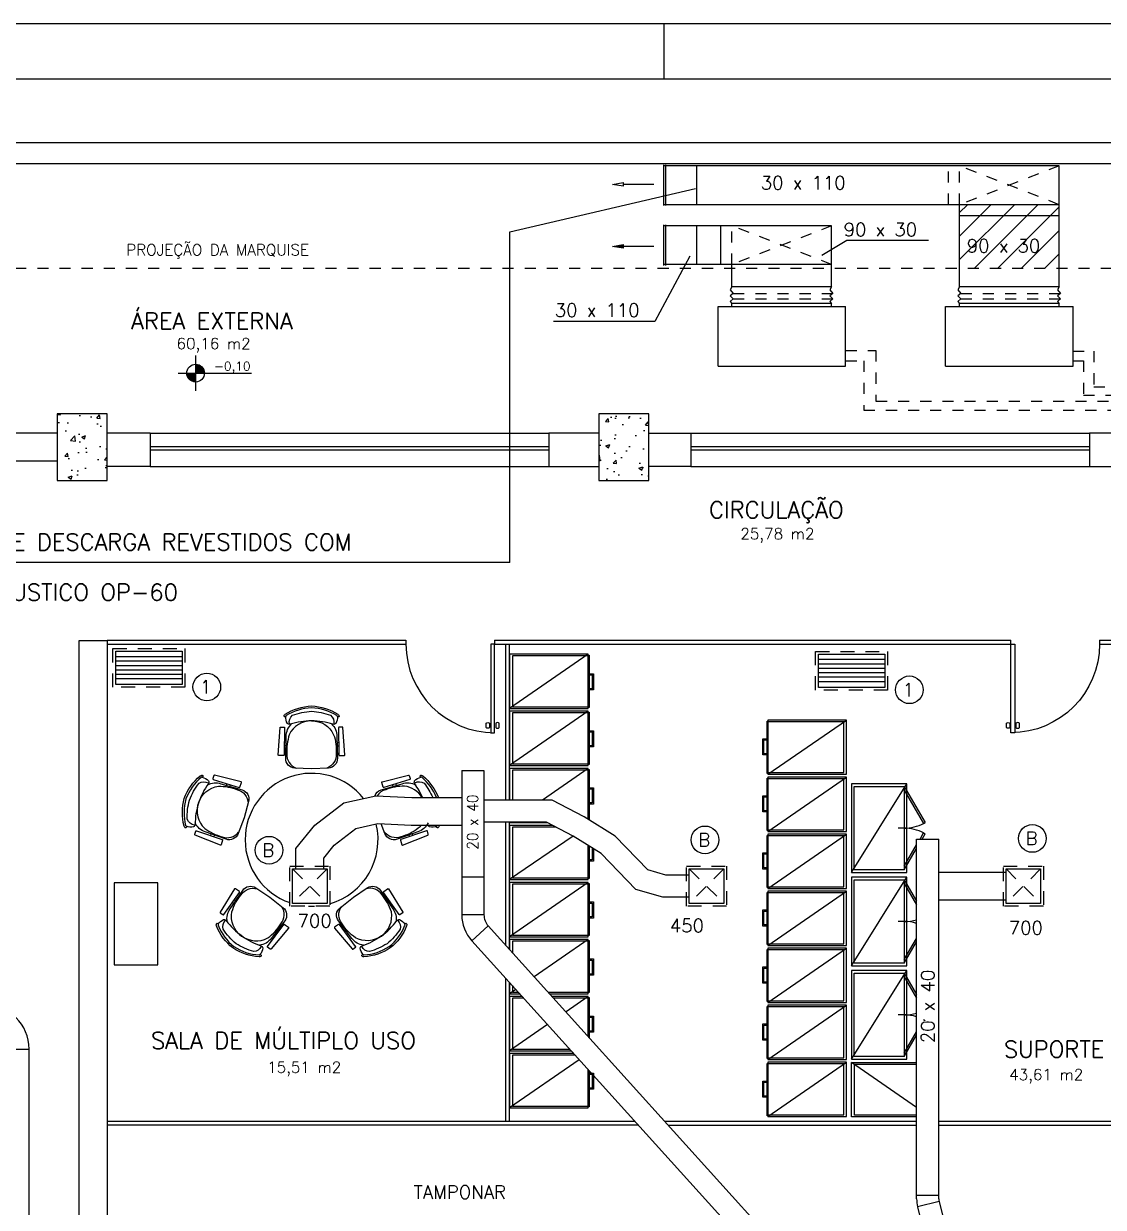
# Model space of a CAD drawing. Extents: x 372.3 to 443.5, y -41.5 to 0.6.
# Drawn here: x 391.5 to 401.25, y -10.1 to 0.59 of the extents above; entities that cross this region are included whole.
import ezdxf

# ---------------------------------------------------------------- set-up
doc = ezdxf.new("R2010")
doc.units = 0
doc.header["$MEASUREMENT"] = 0
for name, pattern in [('DASHDOT', [1, 0.5, -0.25, 0, -0.25]), ('HIDDEN', [0.375, 0.25, -0.125]), ('HIDDEN2', [0.1875, 0.125, -0.0625])]:
    doc.linetypes.add(name, pattern=pattern)
doc.layers.get('0').update_dxf_attribs({"linetype": 'CONTINUOUS'})
for name, color, linetype in [('A1ALV50', 13, 'CONTINUOUS'), ('A1ALV70', 145, 'CONTINUOUS'), ('A1DIVS', 30, 'CONTINUOUS'), ('A1MOBI', 253, 'CONTINUOUS'), ('A1PORTA', 40, 'CONTINUOUS'), ('A1PROJ20', 3, 'HIDDEN2'), ('A1VIDRO', 4, 'CONTINUOUS'), ('A1VISTA15', 20, 'CONTINUOUS'), ('A1VISTA20', 75, 'CONTINUOUS'), ('A2HACHU', 11, 'CONTINUOUS'), ('A2SIMBL', 30, 'CONTINUOUS'), ('A2TXT25', 4, 'CONTINUOUS'), ('A2TXT50', 13, 'CONTINUOUS'), ('AC-DIFUSORES', 2, 'CONTINUOUS'), ('AC-DUTOS', 14, 'CONTINUOUS'), ('AC-DUTOSMANTIDOS', 252, 'CONTINUOUS'), ('AC-EQUIP', 3, 'CONTINUOUS'), ('AC-TEXTO', 7, 'CONTINUOUS'), ('AC-TUBOS', 6, 'DASHDOT'), ('S2MARGF', 4, 'CONTINUOUS'), ('S2MARGG', 9, 'CONTINUOUS')]:
    doc.layers.add(name, color=color, linetype=linetype)
doc.styles.add('ROMANS', font='ROMANS.SHX')
doc.styles.add('SIMPLEX-08', font='simplex.shx', dxfattribs={"height": 0.08})
doc.styles.add('SIMPLEX-10', font='simplex.shx', dxfattribs={"height": 0.1})
doc.styles.add('SIMPLEX-15', font='simplex.shx', dxfattribs={"height": 0.15})
pattern_1 = [(50, (387.43742, -23.28168), (0.35863, -0.031376), [0.0375, -0.4125]), (355, (387.43742, -23.28168), (-0.0693757, 0.376096), [0.03, -0.33]), (100.4514, (387.4673, -23.2843), (0.2892547, 0.34472), [0.03187, -0.350571]), (46.1842, (387.4374, -23.1817), (0.5336205, -0.0827595), [0.05625, -0.61875]), (96.6356, (387.4819, -23.1886), (0.467331, 0.487059), [0.047805, -0.525856]), (351.1842, (387.4374, -23.1817), (0.467331, 0.487059), [0.045, -0.495]), (21, (387.48742, -23.20668), (0.2984535, -0.2013094), [0.0375, -0.4125]), (326, (387.48742, -23.20668), (0.1216577, 0.362575), [0.03, -0.33]), (71.4514, (387.5123, -23.22346), (0.4201113, 0.161265), [0.03187, -0.350571]), (37.5, (387.43742, -23.28168), (0.0060799, 0.1664469), [0, -0.326, 0, -0.335, 0, -0.33125]), (7.5, (387.43742, -23.28168), (0.1315348, 0.1972059), [0, -0.191, 0, -0.3185, 0, -0.12625]), (327.5, (387.32592, -23.28168), (0.2669112, -0.0112774), [0, -0.125, 0, -0.39, 0, -0.5175]), (317.5, (387.27592, -23.28168), (0.291593, 0.0500525), [0, -0.1625, 0, -0.259, 0, -0.3675])]

# ---------------------------------------------------------------- blocks, each defined once
blk = doc.blocks.new('P-P080E')
at = {"color": 1}
for points in [[(-0.042, 0.754), (-0.042, 0.715, 0.363892), (-0.01, 0.715), (-0.01, 0.754, 0.363892)], [(0.077, 0.754), (0.077, 0.715, -0.363892), (0.045, 0.715), (0.045, 0.754, -0.363892)]]:
    blk.add_lwpolyline(points, format="xyb", close=True, dxfattribs=at)
blk.add_lwpolyline([(0, 0.8), (0, 0), (0.035, 0), (0.035, 0.8)], close=True)
blk.add_arc((0, 0), 0.8, 0, 90, dxfattribs=at)

msp = doc.modelspace()

# ---------------------------------------------------------------- hatches: boundary and pattern name
at = {"layer": 'A2HACHU'}
h = msp.add_hatch(dxfattribs=at)
h.set_pattern_fill('AR-CONC,_O', color=256, scale=0.05, double=1)
h.set_pattern_definition(pattern_1)
h.paths.add_polyline_path([(392.252, -2.935), (391.802, -2.935), (391.802, -3.11), (391.802, -3.41), (391.802, -3.535), (392.252, -3.535)])
h = msp.add_hatch(dxfattribs=at)
h.set_pattern_fill('AR-CONC,_O', color=256, scale=0.05, double=1)
h.set_pattern_definition(pattern_1)
h.paths.add_polyline_path([(397.142, -2.935), (396.692, -2.935), (396.692, -3.535), (397.142, -3.535)])
at = {"layer": 'AC-TEXTO', "ltscale": 0.2}
h = msp.add_hatch(dxfattribs=at)
h.set_pattern_fill('ANSI31', color=253, scale=1.2, style=0)
h.set_pattern_definition([(45, (371.33096, -42.4618), (-0.106066, 0.106066), [])])
h.paths.add_polyline_path([(400.847, -1.146), (399.947, -1.146), (399.947, -1.623), (400.847, -1.623)])
h.paths.add_polyline_path([(400.847, -1.046), (399.947, -1.046), (399.947, -1.146), (400.847, -1.146)])
h.paths.add_polyline_path([(400.001, -1.508), (400.821, -1.508), (400.821, -1.328), (400.001, -1.328)], flags=24)
msp.add_hatch(color=256, dxfattribs=at).paths.add_polyline_path([(396.814, -1.424), (396.91, -1.439), (396.91, -1.407)])

# ---------------------------------------------------------------- linework, layer by layer
at = {"layer": 'A1ALV50', "ltscale": 0.2}
for p, q in [((383.514, -0.485), (430.502, -0.485)), ((383.232, -0.675), (420.693, -0.675)), ((391.802, -3.11), (388.754, -3.11)), ((392.64, -3.11), (392.252, -3.11)), ((392.64, -3.11), (392.64, -3.41)), ((388.754, -3.36), (391.802, -3.36)), ((392.64, -3.41), (392.252, -3.41)), ((391.999, -10.165), (391.999, -4.98)), ((391.999, -4.98), (392.252, -4.98)), ((392.252, -4.98), (392.251, -10.165))]:
    msp.add_line(p, q, dxfattribs=at)
for points in [[(396.692, -3.11), (396.24, -3.11), (396.24, -3.41), (396.692, -3.41)], [(397.142, -3.11), (397.522, -3.11), (397.522, -3.41), (397.142, -3.41)], [(401.516, -3.11), (401.122, -3.11), (401.122, -3.41), (401.516, -3.41)]]:
    msp.add_lwpolyline(points, dxfattribs=at)
at = {"layer": 'A1ALV70'}
for points in [[(392.252, -3.535), (392.252, -2.935), (391.802, -2.935), (391.802, -3.11), (391.802, -3.41), (391.802, -3.535)], [(396.692, -3.535), (397.142, -3.535), (397.142, -2.935), (396.692, -2.935)]]:
    msp.add_lwpolyline(points, close=True, dxfattribs=at)
at = {"layer": 'A1DIVS'}
for p, q in [((392.252, -4.978), (394.95, -4.978)), ((392.252, -5.013), (394.95, -5.013)), ((395.75, -4.978), (400.412, -4.978)), ((395.75, -4.978), (400.412, -4.978)), ((395.75, -5.013), (395.851, -5.013)), ((395.75, -5.013), (400.412, -5.013)), ((395.851, -6.421), (395.851, -5.013)), ((400.412, -5.013), (400.412, -4.978)), ((401.212, -4.978), (406.148, -4.978)), ((395.851, -7.732), (395.851, -6.621)), ((395.851, -9.323), (395.851, -8.031)), ((397.018, -9.323), (392.251, -9.323)), ((397.05, -9.358), (392.251, -9.358)), ((399.56, -9.324), (397.288, -9.324)), ((399.56, -9.359), (397.32, -9.359)), ((404.625, -9.324), (399.76, -9.324)), ((404.625, -9.359), (399.76, -9.359))]:
    msp.add_line(p, q, dxfattribs=at)
for points in [[(395.886, -6.421), (395.886, -5.013), (400.412, -5.013)], [(401.212, -5.013), (406.148, -5.013)], [(395.886, -7.771), (395.886, -6.621)], [(395.886, -9.323), (395.886, -8.069)]]:
    msp.add_lwpolyline(points, dxfattribs=at)
at = {"layer": 'A1MOBI'}
for p, q in [((396.596, -5.105), (395.886, -5.595)), ((396.596, -5.12), (395.911, -5.12)), ((395.911, -5.12), (395.911, -5.58)), ((396.596, -5.114), (396.603, -5.114)), ((396.603, -5.114), (396.603, -5.585)), ((396.596, -5.62), (395.886, -6.11)), ((395.911, -5.58), (396.596, -5.58)), ((396.596, -5.635), (395.911, -5.635)), ((395.911, -5.635), (395.911, -6.095)), ((396.603, -5.585), (396.596, -5.585)), ((396.596, -5.629), (396.603, -5.629)), ((396.603, -5.629), (396.603, -6.1)), ((398.211, -5.71), (398.218, -5.71)), ((398.211, -6.181), (398.211, -5.71)), ((398.218, -6.189), (398.928, -5.699)), ((398.903, -5.714), (398.218, -5.714)), ((398.903, -6.174), (398.903, -5.714)), ((393.866, -5.931), (393.851, -5.931)), ((393.867, -5.899), (393.852, -5.899)), ((394.328, -5.899), (394.343, -5.899)), ((394.329, -5.931), (394.344, -5.931)), ((395.911, -6.095), (396.596, -6.095)), ((396.596, -6.15), (395.911, -6.15)), ((395.911, -6.15), (395.911, -6.421)), ((396.596, -6.135), (396.182, -6.421)), ((396.603, -6.1), (396.596, -6.1)), ((396.596, -6.144), (396.603, -6.144)), ((396.603, -6.144), (396.603, -6.6)), ((398.218, -6.181), (398.211, -6.181)), ((398.218, -6.174), (398.903, -6.174)), ((393.331, -6.289), (393.336, -6.274)), ((393.362, -6.298), (393.367, -6.283)), ((394.833, -6.298), (394.829, -6.283)), ((394.864, -6.289), (394.859, -6.274)), ((398.211, -6.225), (398.218, -6.225)), ((398.211, -6.696), (398.211, -6.225)), ((398.218, -6.704), (398.928, -6.214)), ((398.903, -6.229), (398.218, -6.229)), ((398.903, -6.689), (398.903, -6.229)), ((398.973, -7.075), (399.473, -6.275)), ((399.449, -6.299), (399.637, -6.625)), ((399.449, -6.331), (399.623, -6.633)), ((395.892, -6.621), (395.886, -6.625)), ((399.623, -6.633), (399.637, -6.625)), ((393.189, -6.727), (393.184, -6.741)), ((395.006, -6.727), (395.011, -6.741)), ((396.304, -6.665), (395.911, -6.665)), ((395.911, -6.665), (395.911, -7.125)), ((398.218, -6.696), (398.211, -6.696)), ((398.218, -6.689), (398.903, -6.689)), ((398.218, -7.219), (398.928, -6.729)), ((399.473, -6.675), (399.393, -6.675)), ((399.592, -6.773), (399.623, -6.718)), ((399.61, -6.773), (399.637, -6.726)), ((399.623, -6.718), (399.637, -6.726)), ((393.219, -6.737), (393.215, -6.752)), ((394.976, -6.737), (394.981, -6.752)), ((396.458, -6.746), (395.886, -7.14)), ((396.603, -6.835), (396.603, -7.13)), ((398.211, -6.74), (398.218, -6.74)), ((398.211, -7.211), (398.211, -6.74)), ((398.903, -6.744), (398.218, -6.744)), ((398.903, -7.204), (398.903, -6.744)), ((399.449, -7.019), (399.56, -6.827)), ((399.449, -7.051), (399.56, -6.859)), ((395.911, -7.125), (396.596, -7.125)), ((396.603, -7.13), (396.596, -7.13)), ((398.973, -7.918), (399.473, -7.118)), ((399.449, -7.142), (399.56, -7.334)), ((396.596, -7.165), (395.886, -7.655)), ((396.596, -7.18), (395.911, -7.18)), ((395.911, -7.18), (395.911, -7.64)), ((396.596, -7.174), (396.603, -7.174)), ((396.603, -7.174), (396.603, -7.645)), ((398.218, -7.211), (398.211, -7.211)), ((398.211, -7.255), (398.218, -7.255)), ((398.211, -7.726), (398.211, -7.255)), ((398.218, -7.204), (398.903, -7.204)), ((398.218, -7.734), (398.928, -7.244)), ((398.903, -7.259), (398.218, -7.259)), ((398.903, -7.719), (398.903, -7.259)), ((399.449, -7.174), (399.56, -7.366)), ((393.394, -7.357), (393.381, -7.348)), ((393.412, -7.33), (393.4, -7.321)), ((394.783, -7.33), (394.796, -7.321)), ((394.801, -7.357), (394.814, -7.348)), ((399.473, -7.518), (399.393, -7.518)), ((393.766, -7.627), (393.779, -7.637)), ((393.786, -7.602), (393.798, -7.611)), ((394.409, -7.602), (394.397, -7.611)), ((394.429, -7.627), (394.416, -7.637)), ((395.911, -7.64), (396.596, -7.64)), ((396.596, -7.68), (396.108, -8.017)), ((396.603, -7.645), (396.596, -7.645)), ((396.596, -7.689), (396.603, -7.689)), ((396.603, -7.689), (396.603, -8.16)), ((399.449, -7.862), (399.56, -7.67)), ((396.596, -7.695), (395.911, -7.695)), ((395.911, -7.695), (395.911, -7.799)), ((398.218, -7.726), (398.211, -7.726)), ((398.211, -7.77), (398.218, -7.77)), ((398.211, -8.241), (398.211, -7.77)), ((398.218, -7.719), (398.903, -7.719)), ((398.218, -8.249), (398.928, -7.759)), ((398.903, -7.774), (398.218, -7.774)), ((398.903, -8.234), (398.903, -7.774)), ((399.449, -7.894), (399.56, -7.702)), ((398.973, -8.761), (399.473, -7.961)), ((399.449, -7.985), (399.56, -8.177)), ((395.911, -8.097), (395.911, -8.155)), ((399.449, -8.017), (399.56, -8.209)), ((395.942, -8.132), (395.886, -8.17)), ((395.911, -8.155), (395.963, -8.155)), ((395.911, -8.21), (395.911, -8.67)), ((396.013, -8.21), (395.911, -8.21)), ((396.233, -8.155), (396.596, -8.155)), ((396.596, -8.21), (396.283, -8.21)), ((396.596, -8.195), (396.395, -8.334)), ((396.603, -8.16), (396.596, -8.16)), ((396.596, -8.204), (396.603, -8.204)), ((396.603, -8.204), (396.603, -8.565)), ((398.218, -8.241), (398.211, -8.241)), ((398.211, -8.285), (398.218, -8.285)), ((398.211, -8.756), (398.211, -8.285)), ((398.218, -8.234), (398.903, -8.234)), ((398.218, -8.764), (398.928, -8.274)), ((398.903, -8.289), (398.218, -8.289)), ((398.903, -8.749), (398.903, -8.289)), ((399.473, -8.361), (399.393, -8.361)), ((399.623, -8.403), (399.637, -8.411)), ((396.229, -8.449), (395.886, -8.685)), ((399.449, -8.705), (399.56, -8.513)), ((399.449, -8.737), (399.56, -8.545)), ((395.911, -8.67), (396.429, -8.67)), ((396.478, -8.725), (395.911, -8.725)), ((395.911, -8.725), (395.911, -9.185)), ((398.218, -8.756), (398.211, -8.756)), ((398.218, -8.749), (398.903, -8.749)), ((396.515, -8.766), (395.886, -9.2)), ((396.603, -8.863), (396.603, -9.19)), ((398.211, -8.8), (398.218, -8.8)), ((398.211, -9.271), (398.211, -8.8)), ((398.218, -9.279), (398.928, -8.789)), ((398.903, -8.804), (398.218, -8.804)), ((398.903, -9.264), (398.903, -8.804)), ((399.56, -9.197), (398.973, -8.792)), ((398.998, -8.807), (399.56, -8.807)), ((398.998, -9.267), (398.998, -8.807)), ((395.911, -9.185), (396.596, -9.185)), ((396.603, -9.19), (396.596, -9.19)), ((398.218, -9.271), (398.211, -9.271)), ((398.218, -9.264), (398.903, -9.264)), ((399.56, -9.267), (398.998, -9.267))]:
    msp.add_line(p, q, dxfattribs=at)
for points in [[(395.886, -5.105), (395.886, -5.595), (396.596, -5.595), (396.596, -5.105)], [(395.886, -5.62), (395.886, -6.11), (396.596, -6.11), (396.596, -5.62)], [(398.928, -6.189), (398.928, -5.699), (398.218, -5.699), (398.218, -6.189)], [(398.928, -6.704), (398.928, -6.214), (398.218, -6.214), (398.218, -6.704)], [(399.473, -7.075), (399.473, -6.275), (398.973, -6.275), (398.973, -7.075)], [(399.449, -6.299), (399.449, -7.051), (398.997, -7.051), (398.997, -6.299)], [(398.928, -7.219), (398.928, -6.729), (398.218, -6.729), (398.218, -7.219)], [(399.473, -7.918), (399.473, -7.118), (398.973, -7.118), (398.973, -7.918)], [(399.449, -7.142), (399.449, -7.894), (398.997, -7.894), (398.997, -7.142)], [(395.886, -7.165), (395.886, -7.655), (396.596, -7.655), (396.596, -7.165)], [(398.928, -7.734), (398.928, -7.244), (398.218, -7.244), (398.218, -7.734)], [(398.928, -8.249), (398.928, -7.759), (398.218, -7.759), (398.218, -8.249)], [(399.473, -8.761), (399.473, -7.961), (398.973, -7.961), (398.973, -8.761)], [(399.449, -7.985), (399.449, -8.737), (398.997, -8.737), (398.997, -7.985)], [(398.928, -8.764), (398.928, -8.274), (398.218, -8.274), (398.218, -8.764)], [(398.928, -9.279), (398.928, -8.789), (398.218, -8.789), (398.218, -9.279)]]:
    msp.add_lwpolyline(points, close=True, dxfattribs=at)
for points in [[(396.603, -5.281), (396.642, -5.281), (396.642, -5.427), (396.603, -5.427)], [(396.603, -5.291), (396.632, -5.291), (396.632, -5.417), (396.603, -5.417)], [(396.603, -5.796), (396.642, -5.796), (396.642, -5.942), (396.603, -5.942)], [(396.603, -5.806), (396.632, -5.806), (396.632, -5.932), (396.603, -5.932)], [(398.211, -6.014), (398.172, -6.014), (398.172, -5.868), (398.211, -5.868)], [(398.211, -6.004), (398.182, -6.004), (398.182, -5.878), (398.211, -5.878)], [(396.596, -6.596), (396.596, -6.135), (395.886, -6.135), (395.886, -6.421)], [(396.603, -6.311), (396.642, -6.311), (396.642, -6.457), (396.603, -6.457)], [(396.603, -6.321), (396.632, -6.321), (396.632, -6.447), (396.603, -6.447)], [(398.211, -6.529), (398.172, -6.529), (398.172, -6.383), (398.211, -6.383)], [(398.211, -6.519), (398.182, -6.519), (398.182, -6.393), (398.211, -6.393)], [(395.886, -6.621), (395.886, -6.625), (396.227, -6.625)], [(396.275, -6.65), (395.886, -6.65), (395.886, -7.14), (396.596, -7.14), (396.596, -6.831)], [(396.603, -6.836), (396.604, -6.836)], [(396.632, -6.853), (396.632, -6.962), (396.603, -6.962)], [(396.642, -6.859), (396.642, -6.972), (396.603, -6.972)], [(398.211, -7.044), (398.172, -7.044), (398.172, -6.898), (398.211, -6.898)], [(398.211, -7.034), (398.182, -7.034), (398.182, -6.908), (398.211, -6.908)], [(396.603, -7.341), (396.642, -7.341), (396.642, -7.487), (396.603, -7.487)], [(396.603, -7.351), (396.632, -7.351), (396.632, -7.477), (396.603, -7.477)], [(398.211, -7.559), (398.172, -7.559), (398.172, -7.413), (398.211, -7.413)], [(398.211, -7.549), (398.182, -7.549), (398.182, -7.423), (398.211, -7.423)], [(396.246, -8.17), (396.596, -8.17), (396.596, -7.68), (395.886, -7.68), (395.886, -7.771)], [(396.603, -7.856), (396.642, -7.856), (396.642, -8.002), (396.603, -8.002)], [(396.603, -7.866), (396.632, -7.866), (396.632, -7.992), (396.603, -7.992)], [(398.211, -8.074), (398.172, -8.074), (398.172, -7.928), (398.211, -7.928)], [(398.211, -8.064), (398.182, -8.064), (398.182, -7.938), (398.211, -7.938)], [(395.886, -8.069), (395.886, -8.17), (395.977, -8.17)], [(396, -8.195), (395.886, -8.195), (395.886, -8.685), (396.442, -8.685)], [(396.596, -8.557), (396.596, -8.195), (396.269, -8.195)], [(396.603, -8.371), (396.642, -8.371), (396.642, -8.517), (396.603, -8.517)], [(396.603, -8.381), (396.632, -8.381), (396.632, -8.507), (396.603, -8.507)], [(398.211, -8.589), (398.172, -8.589), (398.172, -8.443), (398.211, -8.443)], [(398.211, -8.579), (398.182, -8.579), (398.182, -8.453), (398.211, -8.453)], [(396.465, -8.71), (395.886, -8.71), (395.886, -9.2), (396.596, -9.2), (396.596, -8.856)], [(399.56, -9.282), (398.973, -9.282), (398.973, -8.792), (399.56, -8.792)], [(396.603, -8.886), (396.642, -8.886), (396.642, -9.032), (396.603, -9.032)], [(396.603, -8.896), (396.632, -8.896), (396.632, -9.022), (396.603, -9.022)], [(398.211, -9.104), (398.172, -9.104), (398.172, -8.958), (398.211, -8.958)], [(398.211, -9.094), (398.182, -9.094), (398.182, -8.968), (398.211, -8.968)]]:
    msp.add_lwpolyline(points, dxfattribs=at)
for points in [[(394.098, -5.572, -0.132145), (394.336, -5.647, -0.124165), (394.345, -5.658, -1.038498), (394.331, -5.667, -0.123952), (394.317, -5.73, -0.264841), (394.291, -5.737, 0.070376), (394.098, -5.706, 0.070376), (393.904, -5.737, -0.264841), (393.879, -5.73, -0.123952), (393.864, -5.667, -1.038498), (393.85, -5.658, -0.124165), (393.859, -5.647, -0.132145)], [(393.802, -6.018, -0.414214), (393.797, -6.013), (393.814, -5.767, -0.414214), (393.819, -5.762), (393.848, -5.762, -0.414214), (393.854, -5.767), (393.851, -6.013, -0.414214), (393.845, -6.018)], [(394.393, -6.018, 0.414214), (394.398, -6.013), (394.381, -5.767, 0.414214), (394.376, -5.762), (394.347, -5.762, 0.414214), (394.342, -5.767), (394.345, -6.013, 0.414214), (394.35, -6.018)], [(392.949, -6.406, -0.132145), (393.093, -6.203, -0.124165), (393.107, -6.198, -1.038498), (393.111, -6.214, -0.123952), (393.167, -6.247, -0.264841), (393.166, -6.274, 0.070376), (393.076, -6.448, 0.070376), (393.046, -6.642, -0.264841), (393.032, -6.664, -0.123952), (392.967, -6.658, -1.038498), (392.954, -6.668, -0.124165), (392.946, -6.656, -0.132145)], [(393.464, -6.263, 0.414214), (393.461, -6.257), (393.222, -6.197, 0.414214), (393.216, -6.201), (393.207, -6.228, 0.414214), (393.21, -6.235), (393.444, -6.308, 0.414214), (393.451, -6.304)], [(394.731, -6.263, -0.414214), (394.734, -6.257), (394.973, -6.197, -0.414214), (394.979, -6.201), (394.988, -6.228, -0.414214), (394.985, -6.235), (394.751, -6.308, -0.414214), (394.744, -6.304)], [(393.282, -6.825, -0.414214), (393.275, -6.829), (393.047, -6.737, -0.414214), (393.044, -6.73), (393.053, -6.702, -0.414214), (393.059, -6.699), (393.292, -6.777, -0.414214), (393.295, -6.784)], [(394.913, -6.825, 0.414214), (394.92, -6.829), (395.148, -6.737, 0.414214), (395.151, -6.73), (395.143, -6.702, 0.414214), (395.136, -6.699), (394.904, -6.777, 0.414214), (394.9, -6.784)], [(393.411, -7.222, 0.414214), (393.403, -7.224), (393.273, -7.432, 0.414214), (393.274, -7.44), (393.298, -7.456, 0.414214), (393.305, -7.455), (393.447, -7.255, 0.414214), (393.446, -7.248)], [(394.784, -7.222, -0.414214), (394.792, -7.224), (394.922, -7.432, -0.414214), (394.921, -7.44), (394.898, -7.456, -0.414214), (394.89, -7.455), (394.748, -7.255, -0.414214), (394.749, -7.248)], [(393.388, -7.757, -0.132145), (393.239, -7.557, -0.124165), (393.238, -7.542, -1.038498), (393.254, -7.543, -0.123952), (393.304, -7.5, -0.264841), (393.328, -7.51, 0.070376), (393.466, -7.649, 0.070376), (393.641, -7.737, -0.264841), (393.658, -7.757, -0.123952), (393.632, -7.817, -1.038498), (393.638, -7.833, -0.124165), (393.624, -7.836, -0.132145)], [(393.889, -7.57, -0.414214), (393.89, -7.577), (393.732, -7.765, -0.414214), (393.724, -7.767), (393.701, -7.75, -0.414214), (393.7, -7.742), (393.846, -7.545, -0.414214), (393.854, -7.544)], [(394.306, -7.57, 0.414214), (394.305, -7.577), (394.463, -7.765, 0.414214), (394.471, -7.767), (394.494, -7.75, 0.414214), (394.495, -7.742), (394.349, -7.545, 0.414214), (394.341, -7.544)], [(394.808, -7.757, -0.132145), (394.571, -7.836, -0.124165), (394.557, -7.833, -1.038498), (394.563, -7.817, -0.123952), (394.537, -7.757, -0.264841), (394.554, -7.737, 0.070376), (394.729, -7.649, 0.070376), (394.867, -7.51, -0.264841), (394.892, -7.5, -0.123952), (394.941, -7.543, -1.038498), (394.957, -7.542, -0.124165), (394.956, -7.557, -0.132145)]]:
    msp.add_lwpolyline(points, format="xyb", close=True, dxfattribs=at)
for points in [[(394.331, -5.667, 0.054815), (394.33, -5.664, 0.122717), (394.326, -5.659, 0.130999), (394.098, -5.588, 0.130999), (393.869, -5.659, 0.122717), (393.865, -5.664, 0.054815), (393.864, -5.667)], [(393.897, -5.733, -0.28187), (393.926, -5.656, -0.077014), (394.098, -5.62, -0.077014), (394.269, -5.656, -0.28187), (394.298, -5.733)], [(394.277, -5.733, -0.211149), (394.326, -5.845), (394.331, -6.044, -0.412043), (394.25, -6.132), (394.098, -6.138), (393.946, -6.132, -0.412043), (393.864, -6.044), (393.869, -5.845, -0.211149), (393.918, -5.733)], [(394.098, -5.706, 0.296434), (393.896, -5.831, 0.090575), (393.875, -6.003, 0.340755), (393.96, -6.132)], [(394.098, -5.706, -0.298018), (394.297, -5.831, -0.102861), (394.32, -6.003, -0.340755), (394.235, -6.132)], [(395.1, -6.398, 0.051192), (395.029, -6.274, -0.264841), (395.028, -6.247, -0.123952), (395.084, -6.214, -1.038498), (395.088, -6.198, -0.124165), (395.102, -6.203, -0.127369), (395.243, -6.398, -0.127369)], [(393.111, -6.214, 0.054815), (393.109, -6.214, 0.122717), (393.103, -6.216, 0.130999), (392.964, -6.411, 0.130999), (392.961, -6.651, 0.122717), (392.965, -6.656, 0.054815), (392.967, -6.658)], [(393.04, -6.647, -0.28187), (392.976, -6.595, -0.077014), (392.995, -6.421, -0.077014), (393.082, -6.27, -0.28187), (393.164, -6.266)], [(393.158, -6.285, -0.211149), (393.279, -6.274), (393.471, -6.33, -0.412043), (393.529, -6.435), (393.488, -6.582), (393.435, -6.724, -0.412043), (393.326, -6.775), (393.138, -6.708, -0.211149), (393.047, -6.627)], [(393.077, -6.448, -0.298018), (393.257, -6.297, -0.102861), (393.428, -6.328, -0.340755), (393.524, -6.449)], [(394.668, -6.385, -0.24519), (394.725, -6.33), (394.916, -6.274, -0.211149), (395.038, -6.285)], [(395.096, -6.398, 0.228951), (394.937, -6.295, 0.090575), (394.767, -6.328, 0.194148), (394.69, -6.383)], [(395.031, -6.266, -0.28187), (395.114, -6.27, -0.065929), (395.191, -6.398, -0.065929)], [(395.226, -6.398, 0.123155), (395.092, -6.216, 0.122717), (395.086, -6.214, 0.054815), (395.084, -6.214)], [(393.077, -6.448, 0.296434), (393.133, -6.678, 0.090575), (393.29, -6.752, 0.340755), (393.439, -6.71)], [(395.149, -6.627, -0.211149), (395.057, -6.708), (394.869, -6.775, -0.412043), (394.76, -6.724), (394.727, -6.635)], [(395.087, -6.648, -0.044356), (395.061, -6.676, -0.102861), (394.905, -6.752, -0.340755), (394.756, -6.71)], [(395.251, -6.648, -0.004302), (395.249, -6.656, -0.124165), (395.241, -6.668, -1.038498), (395.228, -6.658, -0.123952), (395.163, -6.664, -0.199564), (395.15, -6.648)], [(395.228, -6.658, 0.054815), (395.23, -6.656, 0.122717), (395.234, -6.651, 0.001666), (395.235, -6.648, 0.001666)], [(393.337, -7.521, -0.211149), (393.363, -7.402), (393.476, -7.237, -0.412043), (393.594, -7.214), (393.721, -7.299), (393.84, -7.393, -0.412043), (393.855, -7.512), (393.733, -7.67, -0.211149), (393.628, -7.732)], [(393.467, -7.648, -0.298018), (393.379, -7.43, -0.102861), (393.461, -7.277, -0.340755), (393.606, -7.223)], [(394.568, -7.732, -0.211149), (394.462, -7.67), (394.341, -7.512, -0.412043), (394.355, -7.393), (394.475, -7.299), (394.601, -7.214, -0.412043), (394.719, -7.237), (394.832, -7.402, -0.211149), (394.858, -7.521)], [(394.728, -7.648, 0.296434), (394.818, -7.429, 0.090575), (394.734, -7.277, 0.340755), (394.589, -7.223)], [(393.467, -7.648, 0.296434), (393.703, -7.666, 0.090575), (393.821, -7.539, 0.340755), (393.828, -7.384)], [(394.728, -7.648, -0.298018), (394.494, -7.664, -0.102861), (394.374, -7.539, -0.340755), (394.367, -7.384)], [(393.254, -7.543, 0.054815), (393.254, -7.545, 0.122717), (393.254, -7.552, 0.130999), (393.397, -7.744, 0.130999), (393.624, -7.82, 0.122717), (393.63, -7.819, 0.054815), (393.632, -7.817)], [(393.644, -7.744, -0.28187), (393.575, -7.789, -0.077014), (393.416, -7.718, -0.077014), (393.299, -7.588, -0.28187), (393.32, -7.509)], [(394.875, -7.509, -0.28187), (394.897, -7.588, -0.077014), (394.779, -7.718, -0.077014), (394.62, -7.789, -0.28187), (394.551, -7.744)], [(394.563, -7.817, 0.054815), (394.565, -7.819, 0.122717), (394.571, -7.82, 0.130999), (394.798, -7.744, 0.130999), (394.941, -7.552, 0.122717), (394.941, -7.545, 0.054815), (394.941, -7.543)]]:
    msp.add_lwpolyline(points, format="xyb", dxfattribs=at)
for centre, radius, start, end in [((394.098, -6.78), 0.6, 38.4897, 250.9141), ((394.098, -6.78), 0.6, 285.943, 13.6996), ((399.449, -6.296), 0.379, 270, 297.3521), ((399.449, -7.054), 0.379, 62.6479, 90), ((394.098, -6.78), 0.6, 267.4638, 272.5362), ((399.449, -7.139), 0.379, 270, 286.9972), ((399.449, -7.897), 0.379, 73.0028, 90), ((399.449, -7.982), 0.379, 270, 286.9972), ((399.449, -8.74), 0.379, 73.0028, 90)]:
    msp.add_arc(centre, radius, start, end, dxfattribs=at)
at = {"layer": 'A1PROJ20', "color": 7, "ltscale": 0.7}
msp.add_line((405.322, -1.623), (382.604, -1.623), dxfattribs=at)
at = {"layer": 'A1VIDRO', "ltscale": 0.2}
for p, q in [((392.64, -3.228), (396.24, -3.228)), ((392.64, -3.258), (396.24, -3.258)), ((397.522, -3.228), (401.122, -3.228)), ((397.522, -3.258), (401.122, -3.258))]:
    msp.add_line(p, q, dxfattribs=at)
at = {"layer": 'A1VISTA15', "ltscale": 0.2}
for p, q in [((394.95, -4.978), (394.95, -5.013)), ((395.75, -4.978), (395.75, -5.013)), ((401.212, -4.978), (401.212, -5.013))]:
    msp.add_line(p, q, dxfattribs=at)
at = {"layer": 'A1VISTA20', "ltscale": 0.2}
for p, q in [((392.64, -3.11), (396.24, -3.11)), ((397.522, -3.11), (401.122, -3.11)), ((392.64, -3.41), (396.24, -3.41)), ((397.522, -3.41), (401.122, -3.41))]:
    msp.add_line(p, q, dxfattribs=at)
at = {"layer": 'A1VISTA20'}
msp.add_lwpolyline([(392.709, -7.17), (392.316, -7.17), (392.316, -7.909), (392.709, -7.909)], close=True, dxfattribs=at)
at = {"layer": 'A2SIMBL'}
for p, q in [((393.051, -2.407), (393.051, -2.727)), ((392.894, -2.567), (393.555, -2.567))]:
    msp.add_line(p, q, dxfattribs=at)
at = {"layer": 'A2SIMBL', "const_width": 0.08}
for points in [[(393.011, -2.567, 0.414214), (393.051, -2.607, 1)], [(393.091, -2.567, 0.414214), (393.051, -2.527, 1)]]:
    msp.add_lwpolyline(points, format="xyb", dxfattribs=at)
at = {"layer": 'A2SIMBL'}
msp.add_circle((393.051, -2.567), 0.08, dxfattribs=at)
at = {"layer": 'AC-DIFUSORES', "color": 253, "linetype": 'HIDDEN2'}
for points in [[(392.305, -5.053), (392.955, -5.053), (392.955, -5.403), (392.305, -5.403)], [(398.648, -5.079), (399.298, -5.079), (399.298, -5.429), (398.648, -5.429)], [(393.901, -7.018), (394.262, -7.018), (394.262, -7.379), (393.901, -7.379)], [(397.483, -7.018), (397.844, -7.018), (397.844, -7.379), (397.483, -7.379)], [(400.343, -7.018), (400.704, -7.018), (400.704, -7.379), (400.343, -7.379)]]:
    msp.add_lwpolyline(points, close=True, dxfattribs=at)
at = {"layer": 'AC-DIFUSORES'}
for points in [[(392.33, -5.078), (392.93, -5.078), (392.93, -5.378), (392.33, -5.378)], [(398.673, -5.104), (399.273, -5.104), (399.273, -5.404), (398.673, -5.404)], [(393.926, -7.043), (394.237, -7.043), (394.237, -7.354), (393.926, -7.354)], [(397.508, -7.043), (397.819, -7.043), (397.819, -7.354), (397.508, -7.354)], [(400.368, -7.043), (400.679, -7.043), (400.679, -7.354), (400.368, -7.354)]]:
    msp.add_lwpolyline(points, close=True, dxfattribs=at)
at = {"layer": 'AC-DIFUSORES', "color": 253, "linetype": 'HIDDEN2'}
for points in [[(394.237, -7.043), (393.926, -7.354)], [(393.926, -7.043), (394.237, -7.354)], [(397.819, -7.043), (397.508, -7.354)], [(397.508, -7.043), (397.819, -7.354)], [(400.679, -7.043), (400.368, -7.354)], [(400.368, -7.043), (400.679, -7.354)]]:
    msp.add_lwpolyline(points, dxfattribs=at)
at = {"layer": 'AC-DUTOS', "color": 7, "ltscale": 0.2}
for p, q in [((397.277, -1.052), (397.277, -0.685)), ((397.297, -1.052), (397.297, -0.685)), ((397.277, -1.595), (397.277, -1.228)), ((397.297, -1.595), (397.297, -1.228))]:
    msp.add_line(p, q, dxfattribs=at)
at = {"layer": 'AC-DUTOS', "color": 14, "linetype": 'CONTINUOUS', "ltscale": 0.2}
for p, q in [((400.847, -0.696), (397.278, -0.696)), ((398.793, -1.237), (397.277, -1.237))]:
    msp.add_line(p, q, dxfattribs=at)
at = {"layer": 'AC-DUTOS', "ltscale": 0.2}
for p, q in [((397.577, -1.046), (397.577, -0.696)), ((400.847, -1.787), (400.847, -0.696)), ((399.947, -1.787), (399.947, -1.046)), ((397.577, -1.587), (397.577, -1.237)), ((397.793, -1.587), (397.793, -1.237)), ((398.793, -1.787), (398.793, -1.237)), ((397.893, -1.787), (397.893, -1.587)), ((395.454, -6.154), (395.454, -7.457)), ((395.454, -6.154), (395.654, -6.154)), ((395.654, -6.154), (395.654, -7.457)), ((399.56, -10.021), (399.56, -6.773)), ((399.56, -6.773), (399.76, -6.773)), ((399.76, -10.021), (399.76, -6.773)), ((398.53, -10.699), (395.693, -7.557)), ((398.382, -10.833), (395.544, -7.691)), ((391.547, -21.751), (391.547, -8.669)), ((399.56, -9.99), (399.76, -9.99)), ((399.569, -10.094), (399.657, -10.446)), ((399.763, -10.046), (399.851, -10.398))]:
    msp.add_line(p, q, dxfattribs=at)
at = {"layer": 'AC-DUTOS', "linetype": 'HIDDEN', "ltscale": 0.2}
for p, q in [((399.847, -1.046), (399.847, -0.696)), ((399.947, -1.046), (399.947, -0.696)), ((397.893, -1.587), (397.893, -1.237))]:
    msp.add_line(p, q, dxfattribs=at)
at = {"layer": 'AC-DUTOS', "color": 8, "linetype": 'HIDDEN', "ltscale": 0.2}
for p, q in [((400.847, -1.046), (399.947, -0.696)), ((400.847, -0.696), (399.947, -1.046)), ((398.793, -1.237), (397.893, -1.587)), ((398.793, -1.587), (397.893, -1.237)), ((397.904, -1.847), (398.804, -1.847)), ((397.904, -1.897), (398.804, -1.897)), ((399.958, -1.847), (400.858, -1.847)), ((399.958, -1.897), (400.858, -1.897))]:
    msp.add_line(p, q, dxfattribs=at)
at = {"layer": 'AC-DUTOS', "color": 14, "ltscale": 0.2}
for p, q in [((400.847, -1.046), (397.278, -1.046)), ((400.847, -1.146), (399.947, -1.146)), ((398.793, -1.587), (397.277, -1.587))]:
    msp.add_line(p, q, dxfattribs=at)
at = {"layer": 'AC-DUTOS', "color": 8, "ltscale": 0.2}
for p, q in [((398.793, -1.787), (397.893, -1.787)), ((400.847, -1.787), (399.947, -1.787))]:
    msp.add_line(p, q, dxfattribs=at)
at = {"layer": 'AC-DUTOS', "color": 8, "linetype": 'HIDDEN', "ltscale": 0.2}
for points in [[(397.893, -1.787), (397.877, -1.814), (397.904, -1.847), (397.877, -1.87), (397.904, -1.897), (397.877, -1.919), (397.893, -1.937)], [(398.793, -1.787), (398.777, -1.814), (398.804, -1.847), (398.777, -1.87), (398.804, -1.897), (398.777, -1.919), (398.793, -1.937)], [(399.947, -1.787), (399.931, -1.814), (399.958, -1.847), (399.931, -1.87), (399.958, -1.897), (399.931, -1.919), (399.947, -1.937)], [(400.847, -1.787), (400.831, -1.814), (400.858, -1.847), (400.831, -1.87), (400.858, -1.897), (400.831, -1.919), (400.847, -1.937)]]:
    msp.add_lwpolyline(points, dxfattribs=at)
at = {"layer": 'AC-DUTOS'}
for points in [[(393.957, -7.043), (393.957, -6.858), (394.127, -6.648), (394.389, -6.445), (394.677, -6.383), (395.003, -6.398), (395.454, -6.398)], [(397.508, -7.099), (397.296, -7.099), (397.133, -7.052), (396.839, -6.746), (396.559, -6.573), (396.269, -6.421), (395.654, -6.421)], [(397.508, -7.299), (397.268, -7.299), (397.026, -7.23), (396.712, -6.903), (396.46, -6.747), (396.22, -6.621), (395.654, -6.621)], [(394.207, -7.043), (394.207, -6.947), (394.303, -6.828), (394.497, -6.677), (394.697, -6.634), (394.997, -6.648), (395.454, -6.648)], [(400.368, -7.074), (399.76, -7.074)], [(400.368, -7.324), (399.76, -7.324)], [(391.247, -8.669), (391.547, -8.669)]]:
    msp.add_lwpolyline(points, dxfattribs=at)
at = {"layer": 'AC-DUTOS', "ltscale": 0.2}
for points in [[(395.654, -7.117), (395.454, -7.117)], [(395.654, -7.457), (395.454, -7.457)], [(395.693, -7.557), (395.544, -7.691)], [(399.763, -10.046), (399.569, -10.094)]]:
    msp.add_lwpolyline(points, dxfattribs=at)
for centre, radius, start, end in [((395.804, -7.457), 0.35, 180, 222.0848), ((395.804, -7.457), 0.15, 180, 222.0848), ((391.147, -8.669), 0.4, 0, 90), ((399.86, -10.021), 0.3, 180, 194.0362), ((399.86, -10.021), 0.1, 180, 194.0362)]:
    msp.add_arc(centre, radius, start, end, dxfattribs=at)
at = {"layer": 'AC-DUTOSMANTIDOS'}
for points in [[(392.33, -5.125), (392.93, -5.125)], [(392.33, -5.165), (392.93, -5.165)], [(392.33, -5.205), (392.93, -5.205)], [(398.673, -5.15), (399.273, -5.15)], [(398.673, -5.19), (399.273, -5.19)], [(398.673, -5.23), (399.273, -5.23)], [(392.33, -5.245), (392.93, -5.245)], [(392.33, -5.285), (392.93, -5.285)], [(392.33, -5.325), (392.93, -5.325)], [(398.673, -5.27), (399.273, -5.27)], [(398.673, -5.31), (399.273, -5.31)], [(398.673, -5.35), (399.273, -5.35)]]:
    msp.add_lwpolyline(points, dxfattribs=at)
at = {"layer": 'AC-EQUIP', "ltscale": 0.2}
for p, q in [((397.768, -2.505), (397.768, -1.965)), ((397.768, -1.965), (398.918, -1.965)), ((398.793, -1.937), (397.893, -1.937)), ((397.893, -1.965), (397.893, -1.937)), ((397.893, -1.965), (397.893, -1.937)), ((398.793, -1.965), (398.793, -1.937)), ((398.793, -1.965), (398.793, -1.937)), ((398.918, -2.505), (398.918, -1.965)), ((399.822, -2.505), (399.822, -1.965)), ((399.822, -1.965), (400.972, -1.965)), ((400.847, -1.937), (399.947, -1.937)), ((399.947, -1.965), (399.947, -1.937)), ((399.947, -1.965), (399.947, -1.937)), ((400.847, -1.965), (400.847, -1.937)), ((400.847, -1.965), (400.847, -1.937)), ((400.972, -2.505), (400.972, -1.965)), ((397.768, -2.505), (398.918, -2.505)), ((399.822, -2.505), (400.972, -2.505))]:
    msp.add_line(p, q, dxfattribs=at)
at = {"layer": 'AC-TEXTO', "ltscale": 0.2}
for points in [[(396.814, -0.863), (396.91, -0.847), (396.91, -0.879), (396.814, -0.863)], [(396.814, -1.424), (396.91, -1.407), (396.91, -1.439), (396.814, -1.424)]]:
    msp.add_lwpolyline(points, close=True, dxfattribs=at)
for points in [[(395.888, -4.276), (395.888, -1.292), (397.564, -0.9)], [(397.188, -0.863), (396.91, -0.863)], [(398.704, -1.502), (398.93, -1.365), (399.667, -1.365)], [(397.188, -1.424), (396.91, -1.424)], [(397.513, -1.512), (397.198, -2.102), (396.282, -2.102)], [(395.888, -4.276), (390.303, -4.276)]]:
    msp.add_lwpolyline(points, dxfattribs=at)
at = {"layer": 'AC-TEXTO', "color": 66}
for centre in [(393.152, -5.4), (399.495, -5.426), (397.65, -6.781), (400.605, -6.768), (393.714, -6.874)]:
    msp.add_circle(centre, 0.125, dxfattribs=at)
at = {"layer": 'AC-TUBOS', "linetype": 'DASHDOT', "ltscale": 0.2}
for points in [[(398.92, -2.362), (399.193, -2.362), (399.193, -2.82), (409.357, -2.82), (409.357, -3.564)], [(398.921, -2.455), (399.083, -2.455), (399.083, -2.901), (409.307, -2.901), (409.307, -3.564)], [(400.972, -2.368), (401.159, -2.368), (401.159, -2.69), (409.45, -2.69), (409.45, -3.558)], [(400.972, -2.455), (401.066, -2.455), (401.066, -2.765), (409.4, -2.765), (409.4, -3.558)]]:
    msp.add_lwpolyline(points, dxfattribs=at)
at = {"layer": 'S2MARGF'}
msp.add_line((397.281, 0.088), (397.281, 0.588), dxfattribs=at)
msp.add_lwpolyline([(372.331, -41.462), (443.531, -41.462), (443.531, 0.588), (372.331, 0.588)], close=True, dxfattribs=at)
at = {"layer": 'S2MARGG'}
msp.add_lwpolyline([(443.031, -37.845), (443.031, 0.088), (373.581, 0.088), (373.581, -40.962), (443.031, -40.962)], dxfattribs=at)

# ---------------------------------------------------------------- block references
at = {"layer": 'A1PORTA', "rotation": 180}
msp.add_blockref('P-P080E', (395.75, -5.013), dxfattribs=at)
at = {"layer": 'A1PORTA', "xscale": -1, "rotation": 180}
msp.add_blockref('P-P080E', (400.412, -5.013), dxfattribs=at)

# ---------------------------------------------------------------- texts
at = {"layer": 'A2TXT25'}
for s, height, style, p in [('60,16 m2', 0.1, 'SIMPLEX-10', (392.879, -2.35)), ('-0,10', 0.08, 'SIMPLEX-08', (393.217, -2.544)), ('25,78 m2', 0.1, 'SIMPLEX-10', (397.969, -4.067)), ('15,51 m2', 0.1, 'SIMPLEX-10', (393.697, -8.884)), ('43,61 m2', 0.1, 'SIMPLEX-10', (400.396, -8.95))]:
    msp.add_text(s, height=height, dxfattribs=dict(at, style=style)).set_placement(p)
at = {"layer": 'A2TXT25', "ltscale": 0.2, "insert": (393.25, -1.404), "char_height": 0.1, "width": 5.3734, "attachment_point": 2, "style": 'ROMANS'}
msp.add_mtext('PROJEÇÃO DA MARQUISE', dxfattribs=at)
at = {"layer": 'A2TXT50', "style": 'SIMPLEX-15'}
for s, p in [('ÁREA EXTERNA', (392.469, -2.171)), ('CIRCULAÇÃO', (397.687, -3.876)), ('SALA DE MÚLTIPLO USO', (392.648, -8.667)), ('SUPORTE', (400.348, -8.746))]:
    msp.add_text(s, height=0.15, dxfattribs=at).set_placement(p)
at = {"layer": 'AC-TEXTO', "style": 'ROMANS'}
for s, p in [('30 x 110', (398.153, -0.908)), ('90 x 30', (398.901, -1.331)), ('90 x 30', (400.013, -1.478)), ('30 x 110', (396.293, -2.058)), ('1', (393.091, -5.459)), ('1', (399.434, -5.485)), ('B', (397.589, -6.84)), ('B', (400.544, -6.827)), ('B', (393.653, -6.933)), ('700', (393.971, -7.572)), ('450', (397.332, -7.615)), ('700', (400.391, -7.634)), ('TAMPONAR', (395.02, -10.021))]:
    msp.add_text(s, height=0.12, dxfattribs=at).set_placement(p)
at = {"layer": 'AC-TEXTO', "color": 7, "style": 'ROMANS'}
for s, p in [('DUTOS DE DESCARGA REVESTIDOS COM', (390.506, -4.167)), ('BIDIM ACUSTICO OP-60', (390.506, -4.62))]:
    msp.add_text(s, height=0.15, dxfattribs=at).set_placement(p)
at = {"layer": 'AC-TEXTO', "style": 'ROMANS', "width": 0.9}
msp.add_text('20 x 40', height=0.1, rotation=90, dxfattribs=at).set_placement((395.601, -6.869))
at = {"layer": 'AC-TEXTO', "style": 'ROMANS'}
msp.add_text('20 x 40', height=0.12, rotation=90, dxfattribs=at).set_placement((399.72, -8.616))

doc.saveas('drawing.dxf')
